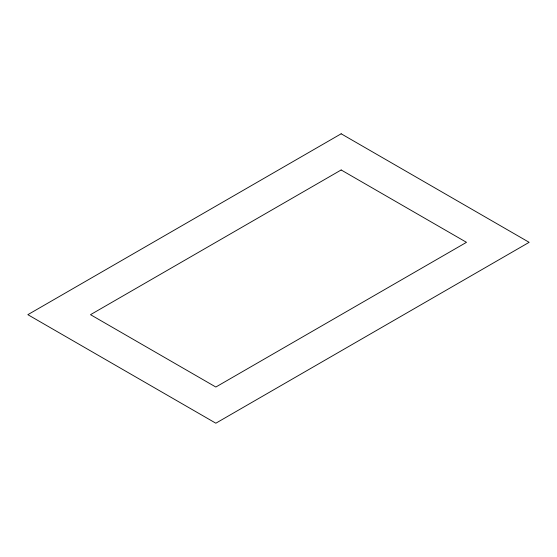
<?xml version="1.0" encoding="UTF-8"?>
<svg xmlns="http://www.w3.org/2000/svg" width="557" height="557" viewBox="0 0 557 557"><rect width="100%" height="100%" fill="white"/><g stroke="black" fill="none" stroke-linecap="round" stroke-linejoin="round"><path stroke-width="0.84" d="M341.163 133.791L27.85 314.677L215.838 423.209L529.15 242.323L341.163 133.791M341.163 169.969L90.513 314.677L215.838 387.031L466.488 242.323L341.163 169.969"/></g></svg>
